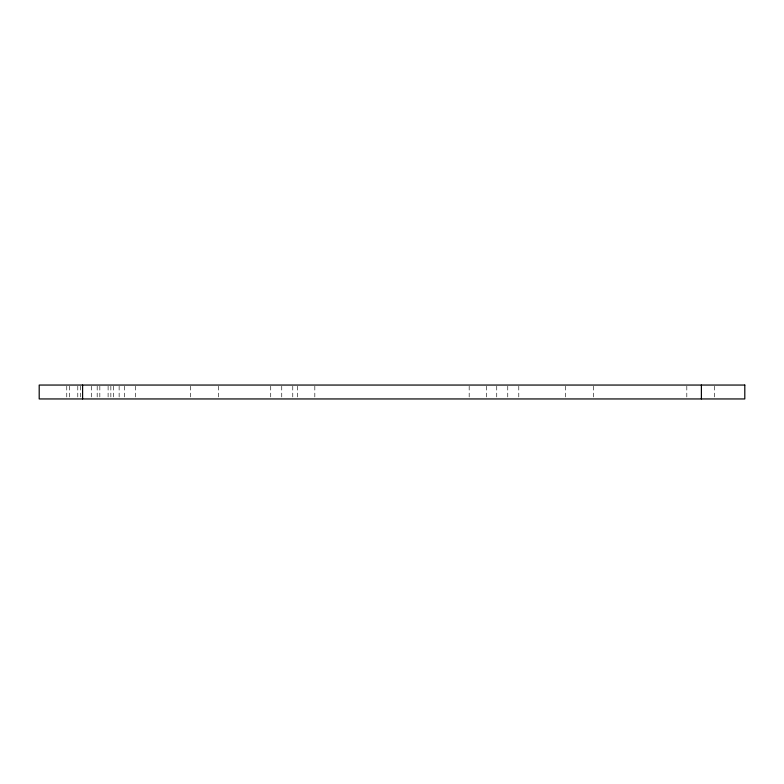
<?xml version="1.0" encoding="UTF-8"?>
<svg xmlns="http://www.w3.org/2000/svg" width="784" height="784" viewBox="0 0 784 784"><rect width="100%" height="100%" fill="white"/><g stroke="black" fill="none" stroke-linecap="round" stroke-linejoin="round"><path stroke-width="0.59" stroke-dasharray="3.92 2.94" d="M714.587 386.208L714.587 398.948M686.813 386.208L686.813 398.948M593.312 386.208L593.312 398.948M565.538 386.208L565.538 398.948M518.792 386.208L518.792 397.792M507.758 386.208L507.758 397.792M496.742 386.208L496.742 397.792M486.541 386.208L486.541 397.792M469.175 386.208L469.175 398.948M314.825 386.208L314.825 397.792M297.459 386.208L297.459 398.948M292.775 386.208L292.775 397.792M281.75 386.208L281.75 397.792M270.725 386.208L270.725 397.792M218.462 386.208L218.462 398.948M190.688 386.208L190.688 398.948M135.671 386.208L135.671 398.948M124.646 386.208L124.646 398.948M119.129 386.208L119.129 397.792M113.621 386.208L113.621 398.948M110.858 386.208L110.858 398.948M108.104 386.208L108.104 398.948M99.833 386.208L99.833 398.948M97.187 386.208L97.187 398.948M91.571 386.208L91.571 398.948M80.546 386.208L80.546 398.948M77.792 386.208L77.792 398.948M69.413 386.208L69.413 398.948M66.758 386.208L66.758 397.792"/><path stroke-width="1.18" d="M701.396 385.052L701.396 398.948M82.604 385.052L82.604 398.948M744.8 385.052L39.2 385.052L39.2 398.948L744.8 398.948L744.8 385.052"/></g></svg>
